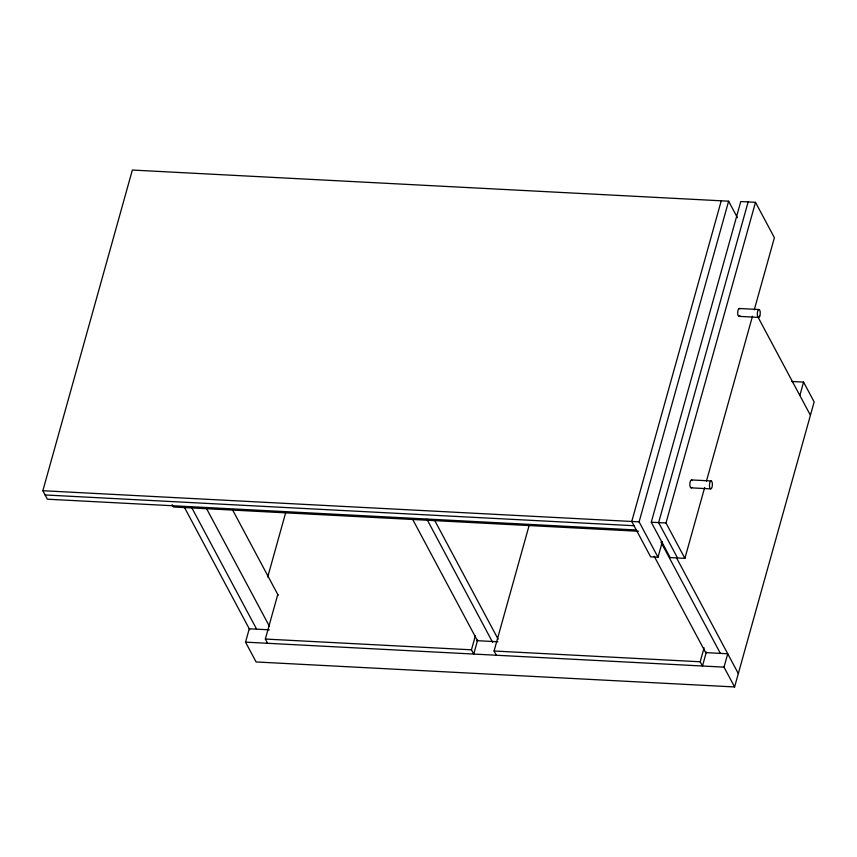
<?xml version="1.0" encoding="UTF-8"?>
<svg xmlns="http://www.w3.org/2000/svg" width="857" height="857" viewBox="0 0 857 857"><rect width="100%" height="100%" fill="white"/><g stroke="black" fill="none" stroke-linecap="round" stroke-linejoin="round"><path stroke-width="1.29" d="M636.29 529.969L47.381 499.203L42.85 490.718L132.353 170.05L728.621 201.191L737.438 217.71M791.536 381.472L803.566 382.093L814.15 401.912L734.588 686.95L256.104 661.958L245.53 642.139L249.258 628.781L269.302 629.831M267.727 576.986L285.724 512.518M267.609 643.296L265.349 639.043L277.775 594.512M477.638 640.061L473.728 654.062L471.457 649.81L475.367 635.819M496.342 655.262L494.071 651.009L529.358 524.623M721.251 200.806L631.748 521.474L650.645 556.857L658.005 557.243L662.322 541.785M658.005 557.243L639.108 521.859L728.621 201.191M704.668 487.537L684.893 558.368L670.174 557.596L651.277 522.213L740.78 201.545L755.499 202.316L774.396 237.7L754.267 309.816M748.14 201.931L658.637 522.599L677.533 557.982M684.893 558.368L665.996 522.984L755.499 202.316M706.457 481.098L752.467 316.254M706.361 652.027L702.461 666.028L700.19 661.775L704.1 647.785M734.588 686.95L724.015 667.132L727.743 653.773L705.654 652.616L654.191 556.236M799.838 395.463L803.566 382.093M739.184 308.488L758.82 309.516M739.12 316.362L758.756 317.39M691.535 479.931L711.171 480.959A3.964 1.457 -87 0 1 712.06 487.033A3.964 1.457 -87 0 1 709.553 486.744A3.964 1.457 -87 0 1 711.171 480.959M691.053 487.847L710.689 488.865M651.277 522.213L665.996 522.984M42.85 490.718L639.108 521.859M45.121 494.96L634.019 525.716M638.476 531.265L173.36 506.98L172.107 504.644M476.471 640.65L497.853 641.764M265.349 639.043L471.457 649.81M494.071 651.009L700.19 661.775M245.53 642.139L724.015 667.132M758.081 317.251L810.422 415.27M676.516 557.843L738.316 673.581M660.961 542.106L720.383 653.388M434.445 519.942L498.142 639.226M426.915 519.235L492.668 642.386M412.185 518.464L477.456 640.704M232.343 509.433L278.161 595.229M206.698 508.876L269.462 626.403M191.529 507.258L256.618 629.167M184.159 506.873L249.751 629.702M691.813 487.397A3.964 1.457 -87 0 1 689.853 483.723A3.964 1.457 -87 0 1 692.231 480.552M739.859 315.633A3.964 1.457 -87 0 1 737.684 312.816A3.964 1.457 -87 0 1 739.912 308.82M759.805 315.954A3.964 1.457 -87 0 0 759.195 309.548A3.964 1.457 -87 0 0 757.363 314.851A3.964 1.457 -87 0 0 759.805 315.954"/></g></svg>
